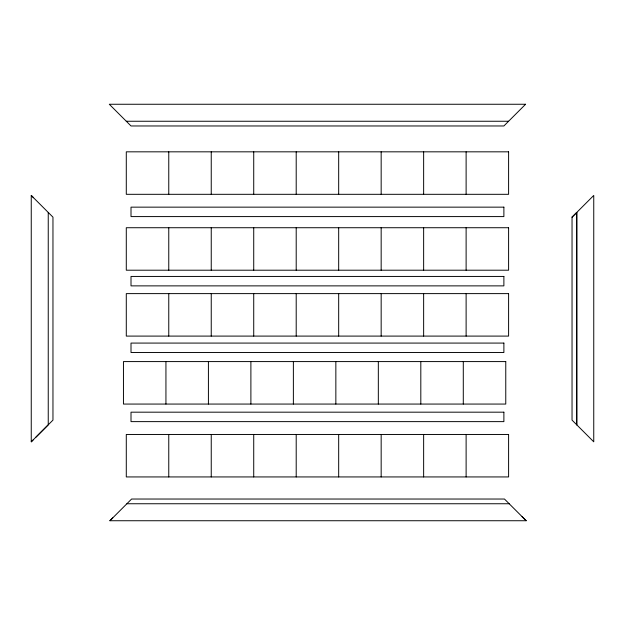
<?xml version="1.0" encoding="UTF-8"?>
<svg xmlns="http://www.w3.org/2000/svg" width="625" height="625" viewBox="0 0 625 625"><rect width="100%" height="100%" fill="white"/><g stroke="black" fill="none" stroke-linecap="round" stroke-linejoin="round"><path stroke-width="0.94" d="M572.039 217.156L572.039 420.109L593.75 441.82L593.75 195.438L572.039 217.156L576.758 212.438L576.758 424.836L576.758 212.438M31.258 441.82L48.242 424.828L48.242 212.438L31.25 195.453L31.25 441.828L33.016 440.07M109.891 520.742L131.602 499.031L504.469 499.031L526.18 520.734L109.891 520.742L112.75 517.875M35.969 437.117L52.961 420.109L52.961 217.156L48.242 212.438M126.289 121.25L508.602 121.25M126.875 503.75L509.188 503.75M526.18 520.742L522.094 516.648M31.258 195.445L33.547 197.742M466.117 151.828L466.117 194.312M466.117 227.727L466.117 270.203M466.117 293.617L466.117 336.094M466.117 434.461L466.117 476.938M463.289 361.586L463.289 404.063M423.641 151.828L423.641 194.312M423.641 227.727L423.641 270.203M423.641 293.617L423.641 336.094M423.641 434.461L423.641 476.938M420.812 361.586L420.812 404.063M381.164 151.828L381.164 194.312M381.164 227.727L381.164 270.203M381.164 293.617L381.164 336.094M381.164 434.461L381.164 476.938M378.328 361.586L378.328 404.063M338.68 151.828L338.68 194.312M338.68 227.727L338.68 270.203M338.68 293.617L338.68 336.094M338.68 434.461L338.68 476.938M335.852 361.586L335.852 404.063M296.203 151.828L296.203 194.312M296.203 227.727L296.203 270.203M296.203 293.617L296.203 336.094M296.203 434.461L296.203 476.938M293.375 361.586L293.375 404.063M253.727 151.828L253.727 194.312M253.727 227.727L253.727 270.203M253.727 293.617L253.727 336.094M253.727 434.461L253.727 476.938M250.891 361.586L250.891 404.063M211.242 151.828L211.242 194.312M211.242 227.727L211.242 270.203M211.242 293.617L211.242 336.094M211.242 434.461L211.242 476.938M208.414 361.586L208.414 404.063M168.766 151.828L168.766 194.312M168.766 227.727L168.766 270.203M168.766 293.617L168.766 336.094M168.766 434.461L168.766 476.938M165.938 361.586L165.938 404.063M525.586 104.258L503.883 125.969L131.008 125.969L109.297 104.258L525.586 104.258M508.602 151.828L126.289 151.828L126.289 194.312L508.602 194.312L508.602 151.828M503.883 207.148L131.008 207.148L131.008 216.586L503.883 216.586L503.883 207.148M508.602 227.727L126.289 227.727L126.289 270.203L508.602 270.203L508.602 227.727M503.883 276.438L131.008 276.438L131.008 285.875L503.883 285.875L503.883 276.438M508.602 293.617L126.289 293.617L126.289 336.094L508.602 336.094L508.602 293.617M503.883 343.078L131.008 343.078L131.008 352.523L503.883 352.523L503.883 343.078M505.766 361.586L123.453 361.586L123.453 404.063L505.766 404.063L505.766 361.586M503.883 412.18L131.008 412.18L131.008 421.625L503.883 421.625L503.883 412.18M508.602 434.461L126.289 434.461L126.289 476.938L508.602 476.938L508.602 434.461"/></g></svg>
